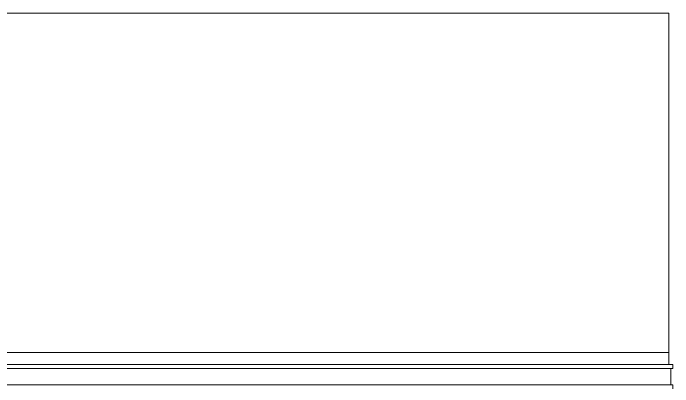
# Model space of a CAD drawing. Header units: metres. Extents: x 12.2 to 77.2, y 18.8 to 35.5.
# Drawn here: x 52.788 to 56.935, y 32.201 to 34.551 of the extents above; entities that cross this region are included whole.
import ezdxf

# ---------------------------------------------------------------- set-up
doc = ezdxf.new("R2010")
doc.units = ezdxf.units.M
doc.layers.add('0inne_gulv', color=7, linetype='Continuous', lineweight=13)

# ---------------------------------------------------------------- blocks, each defined once
blk = doc.blocks.new('One bedroom house fr')
for p, q in [((-10.4779, 2.0847), (1.9111, 2.0847)), ((1.9111, -0.0489), (1.9111, 2.0847)), ((-10.9667, -0.0489), (1.9111, -0.0489)), ((1.9111, -0.1251), (1.9111, -0.0489)), ((-10.9794, -0.1505), (1.9238, -0.1505)), ((-10.9667, -0.1251), (1.9111, -0.1251)), ((1.9365, -0.1251), (1.9111, -0.1251)), ((1.9238, -0.2521), (1.9238, -0.1505)), ((1.9238, -0.1505), (1.9365, -0.1505)), ((1.9365, -0.1505), (1.9365, -0.1251)), ((-10.9794, -0.2521), (1.9238, -0.2521)), ((1.9238, -0.2521), (1.9365, -0.2521)), ((1.9365, -0.2775), (1.9365, -0.2521))]:
    blk.add_line(p, q)

msp = doc.modelspace()

# ---------------------------------------------------------------- block references
at = {"layer": '0inne_gulv'}
msp.add_blockref('One bedroom house fr', (54.9981, 32.4662), dxfattribs=at)

doc.saveas('drawing.dxf')
